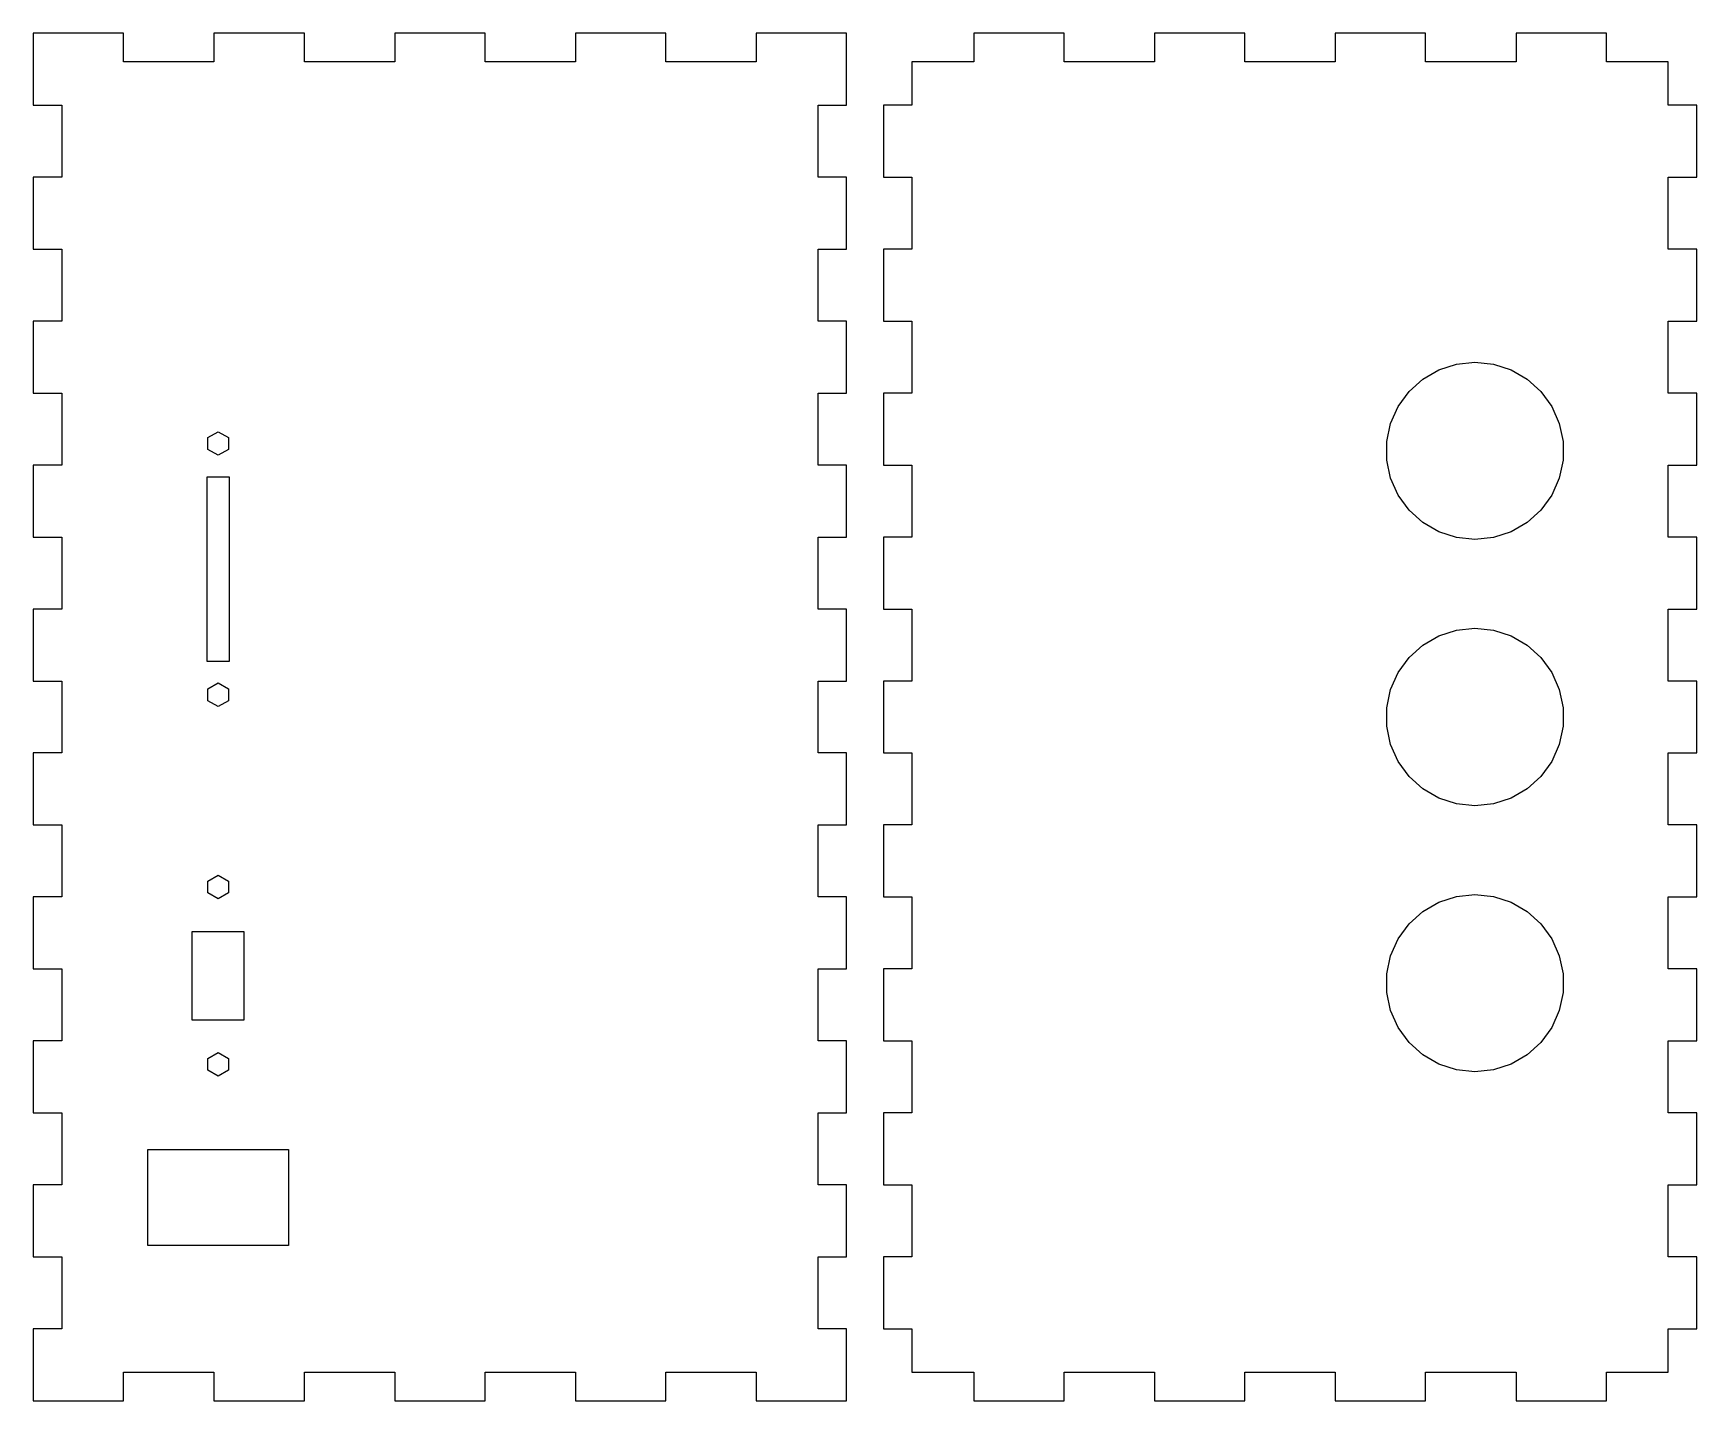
# Model space of a CAD drawing. Header units: metres. Extents: x -145 to 80, y -92 to 92.
import ezdxf

# ---------------------------------------------------------------- set-up
doc = ezdxf.new("R2010")
doc.units = ezdxf.units.M

msp = doc.modelspace()

# ---------------------------------------------------------------- linework, layer by layer
for p, q in [((-132.778, 92.5), (-145, 92.5)), ((-145, 92.5), (-145, 82.7632)), ((-132.778, 88.65), (-132.778, 92.5)), ((-108.333, 92.5), (-120.556, 92.5)), ((-120.556, 92.5), (-120.556, 88.65)), ((-108.333, 88.65), (-108.333, 92.5)), ((-83.8889, 92.5), (-96.1111, 92.5)), ((-96.1111, 92.5), (-96.1111, 88.65)), ((-83.8889, 88.65), (-83.8889, 92.5)), ((-59.4444, 92.5), (-71.6667, 92.5)), ((-71.6667, 92.5), (-71.6667, 88.65)), ((-59.4444, 88.65), (-59.4444, 92.5)), ((-35, 92.5), (-47.2222, 92.5)), ((-47.2222, 92.5), (-47.2222, 88.65)), ((-35, 82.7631), (-35, 92.5)), ((-5.55553, 92.5), (-17.7778, 92.5)), ((-17.7778, 92.5), (-17.7778, 88.65)), ((-5.55553, 88.65), (-5.55553, 92.5)), ((18.8889, 92.5), (6.66667, 92.5)), ((6.66667, 92.5), (6.66667, 88.65)), ((18.8889, 88.65), (18.8889, 92.5)), ((43.3333, 92.5), (31.1111, 92.5)), ((31.1111, 92.5), (31.1111, 88.65)), ((43.3333, 88.65), (43.3333, 92.5)), ((67.7778, 92.5), (55.5555, 92.5)), ((55.5555, 92.5), (55.5555, 88.65)), ((67.7778, 88.65), (67.7778, 92.5)), ((-120.556, 88.65), (-132.778, 88.65)), ((-96.1111, 88.65), (-108.333, 88.65)), ((-71.6667, 88.65), (-83.8889, 88.65)), ((-47.2222, 88.65), (-59.4444, 88.65)), ((-17.7778, 88.65), (-26.15, 88.65)), ((-26.15, 88.65), (-26.15, 82.7632)), ((6.66667, 88.65), (-5.55553, 88.65)), ((31.1111, 88.65), (18.8889, 88.65)), ((55.5555, 88.65), (43.3333, 88.65)), ((76.15, 88.65), (67.7778, 88.65)), ((76.15, 82.7631), (76.15, 88.65)), ((-145, 82.7632), (-141.15, 82.7632)), ((-141.15, 82.7632), (-141.15, 73.0263)), ((-38.85, 73.0263), (-38.85, 82.7631)), ((-38.85, 82.7631), (-35, 82.7631)), ((-26.15, 82.7632), (-30, 82.7632)), ((-30, 82.7632), (-30, 73.0263)), ((80, 82.7631), (76.15, 82.7631)), ((80, 73.0263), (80, 82.7631)), ((-141.15, 73.0263), (-145, 73.0263)), ((-145, 73.0263), (-145, 63.2895)), ((-35, 73.0263), (-38.85, 73.0263)), ((-35, 63.2894), (-35, 73.0263)), ((-30, 73.0263), (-26.15, 73.0263)), ((-26.15, 73.0263), (-26.15, 63.2895)), ((76.15, 63.2894), (76.15, 73.0263)), ((76.15, 73.0263), (80, 73.0263)), ((-145, 63.2895), (-141.15, 63.2895)), ((-141.15, 63.2895), (-141.15, 53.5526)), ((-38.85, 53.5526), (-38.85, 63.2894)), ((-38.85, 63.2894), (-35, 63.2894)), ((-26.15, 63.2895), (-30, 63.2895)), ((-30, 63.2895), (-30, 53.5526)), ((80, 63.2894), (76.15, 63.2894)), ((80, 53.5526), (80, 63.2894)), ((-141.15, 53.5526), (-145, 53.5526)), ((-145, 53.5526), (-145, 43.8158)), ((-35, 53.5526), (-38.85, 53.5526)), ((-35, 43.8158), (-35, 53.5526)), ((-30, 53.5526), (-26.15, 53.5526)), ((-26.15, 53.5526), (-26.15, 43.8158)), ((76.15, 43.8158), (76.15, 53.5526)), ((76.15, 53.5526), (80, 53.5526)), ((45.1192, 46.9625), (47.5051, 47.7377)), ((47.5051, 47.7377), (50, 48)), ((50, 48), (52.4949, 47.7377)), ((52.4949, 47.7377), (54.8808, 46.9625)), ((41.0823, 44.0295), (42.9466, 45.7082)), ((42.9466, 45.7082), (45.1192, 46.9625)), ((54.8808, 46.9625), (57.0534, 45.7082)), ((57.0534, 45.7082), (58.9177, 44.0295)), ((-145, 43.8158), (-141.15, 43.8158)), ((-141.15, 43.8158), (-141.15, 34.0789)), ((-38.85, 34.0789), (-38.85, 43.8158)), ((-38.85, 43.8158), (-35, 43.8158)), ((-26.15, 43.8158), (-30, 43.8158)), ((-30, 43.8158), (-30, 34.0789)), ((39.6077, 42), (41.0823, 44.0295)), ((58.9177, 44.0295), (60.3923, 42)), ((80, 43.8158), (76.15, 43.8158)), ((80, 34.0789), (80, 43.8158)), ((38.5873, 39.7082), (39.6077, 42)), ((60.3923, 42), (61.4127, 39.7082)), ((-121.386, 37.8), (-120, 38.6)), ((-120, 38.6), (-118.614, 37.8)), ((38.0657, 37.2543), (38.5873, 39.7082)), ((61.4127, 39.7082), (61.9342, 37.2543)), ((-121.386, 36.2), (-121.386, 37.8)), ((-120, 35.4), (-121.386, 36.2)), ((-118.614, 36.2), (-120, 35.4)), ((-118.614, 37.8), (-118.614, 36.2)), ((38.0657, 34.7457), (38.0657, 37.2543)), ((61.9342, 37.2543), (61.9342, 34.7456)), ((-141.15, 34.0789), (-145, 34.0789)), ((-145, 34.0789), (-145, 24.3421)), ((-35, 34.0789), (-38.85, 34.0789)), ((-35, 24.3421), (-35, 34.0789)), ((-30, 34.0789), (-26.15, 34.0789)), ((-26.15, 34.0789), (-26.15, 24.3421)), ((38.5873, 32.2918), (38.0657, 34.7457)), ((61.9342, 34.7456), (61.4127, 32.2918)), ((76.15, 24.3421), (76.15, 34.0789)), ((76.15, 34.0789), (80, 34.0789)), ((-121.5, 7.5), (-121.5, 32.5)), ((-121.5, 32.5), (-118.5, 32.5)), ((-118.5, 32.5), (-118.5, 7.5)), ((39.6077, 30), (38.5873, 32.2918)), ((61.4127, 32.2918), (60.3923, 30)), ((41.0823, 27.9704), (39.6077, 30)), ((60.3923, 30), (58.9177, 27.9704)), ((42.9466, 26.2918), (41.0823, 27.9704)), ((58.9177, 27.9704), (57.0534, 26.2918)), ((45.1192, 25.0374), (42.9466, 26.2918)), ((47.5051, 24.2622), (45.1192, 25.0374)), ((54.8808, 25.0374), (52.4949, 24.2622)), ((57.0534, 26.2918), (54.8808, 25.0374)), ((-145, 24.3421), (-141.15, 24.3421)), ((-141.15, 24.3421), (-141.15, 14.6053)), ((-38.85, 14.6052), (-38.85, 24.3421)), ((-38.85, 24.3421), (-35, 24.3421)), ((-26.15, 24.3421), (-30, 24.3421)), ((-30, 24.3421), (-30, 14.6053)), ((50, 24), (47.5051, 24.2622)), ((52.4949, 24.2622), (50, 24)), ((80, 24.3421), (76.15, 24.3421)), ((80, 14.6052), (80, 24.3421)), ((-141.15, 14.6053), (-145, 14.6053)), ((-145, 14.6053), (-145, 4.86841)), ((-35, 14.6052), (-38.85, 14.6052)), ((-35, 4.86839), (-35, 14.6052)), ((-30, 14.6053), (-26.15, 14.6053)), ((-26.15, 14.6053), (-26.15, 4.86841)), ((76.15, 4.86839), (76.15, 14.6052)), ((76.15, 14.6052), (80, 14.6052)), ((45.1192, 10.9625), (47.5051, 11.7377)), ((47.5051, 11.7377), (50, 12)), ((50, 12), (52.4949, 11.7377)), ((52.4949, 11.7377), (54.8808, 10.9625)), ((41.0823, 8.02954), (42.9466, 9.70818)), ((42.9466, 9.70818), (45.1192, 10.9625)), ((54.8808, 10.9625), (57.0534, 9.70818)), ((57.0534, 9.70818), (58.9177, 8.02954)), ((-118.5, 7.5), (-121.5, 7.5)), ((39.6077, 5.99998), (41.0823, 8.02954)), ((58.9177, 8.02954), (60.3923, 5.99998)), ((-145, 4.86841), (-141.15, 4.86841)), ((-141.15, 4.86841), (-141.15, -4.86839)), ((-121.386, 3.8), (-120, 4.60001)), ((-120, 4.60001), (-118.614, 3.8)), ((-38.85, -4.86841), (-38.85, 4.86839)), ((-38.85, 4.86839), (-35, 4.86839)), ((-26.15, 4.86841), (-30, 4.86841)), ((-30, 4.86841), (-30, -4.86839)), ((38.5873, 3.70818), (39.6077, 5.99998)), ((60.3923, 5.99998), (61.4127, 3.70818)), ((80, 4.86839), (76.15, 4.86839)), ((80, -4.86841), (80, 4.86839)), ((-121.386, 2.20001), (-121.386, 3.8)), ((-118.614, 3.8), (-118.614, 2.20001)), ((38.0657, 1.25432), (38.5873, 3.70818)), ((61.4127, 3.70818), (61.9342, 1.25432)), ((-120, 1.40001), (-121.386, 2.20001)), ((-118.614, 2.20001), (-120, 1.40001)), ((38.0657, -1.25433), (38.0657, 1.25432)), ((61.9342, 1.25432), (61.9342, -1.25433)), ((38.5873, -3.70819), (38.0657, -1.25433)), ((61.9342, -1.25433), (61.4127, -3.70819)), ((39.6077, -5.99998), (38.5873, -3.70819)), ((61.4127, -3.70819), (60.3923, -6)), ((-141.15, -4.86839), (-145, -4.86839)), ((-145, -4.86839), (-145, -14.6052)), ((-35, -4.86841), (-38.85, -4.86841)), ((-35, -14.6053), (-35, -4.86841)), ((-30, -4.86839), (-26.15, -4.86839)), ((-26.15, -4.86839), (-26.15, -14.6052)), ((41.0823, -8.02956), (39.6077, -5.99998)), ((60.3923, -6), (58.9177, -8.02956)), ((76.15, -14.6053), (76.15, -4.86841)), ((76.15, -4.86841), (80, -4.86841)), ((42.9466, -9.70819), (41.0823, -8.02956)), ((58.9177, -8.02956), (57.0534, -9.70819)), ((45.1192, -10.9625), (42.9466, -9.70819)), ((47.5051, -11.7378), (45.1192, -10.9625)), ((54.8808, -10.9625), (52.4949, -11.7378)), ((57.0534, -9.70819), (54.8808, -10.9625)), ((50, -12), (47.5051, -11.7378)), ((52.4949, -11.7378), (50, -12)), ((-145, -14.6052), (-141.15, -14.6052)), ((-141.15, -14.6052), (-141.15, -24.3421)), ((-38.85, -24.3421), (-38.85, -14.6053)), ((-38.85, -14.6053), (-35, -14.6053)), ((-26.15, -14.6052), (-30, -14.6052)), ((-30, -14.6052), (-30, -24.3421)), ((80, -14.6053), (76.15, -14.6053)), ((80, -24.3421), (80, -14.6053)), ((-121.386, -22.2), (-120, -21.4)), ((-121.386, -23.8), (-121.386, -22.2)), ((-120, -21.4), (-118.614, -22.2)), ((-118.614, -22.2), (-118.614, -23.8)), ((-141.15, -24.3421), (-145, -24.3421)), ((-145, -24.3421), (-145, -34.0789)), ((-120, -24.6), (-121.386, -23.8)), ((-118.614, -23.8), (-120, -24.6)), ((-35, -24.3421), (-38.85, -24.3421)), ((-35, -34.0789), (-35, -24.3421)), ((-30, -24.3421), (-26.15, -24.3421)), ((-26.15, -24.3421), (-26.15, -34.0789)), ((45.1191, -25.0374), (47.505, -24.2622)), ((47.505, -24.2622), (50, -24)), ((50, -24), (52.4949, -24.2622)), ((52.4949, -24.2622), (54.8808, -25.0374)), ((76.15, -34.0789), (76.15, -24.3421)), ((76.15, -24.3421), (80, -24.3421)), ((41.0822, -27.9704), (42.9465, -26.2918)), ((42.9465, -26.2918), (45.1191, -25.0374)), ((54.8808, -25.0374), (57.0534, -26.2918)), ((57.0534, -26.2918), (58.9177, -27.9704)), ((-123.5, -41), (-123.5, -29)), ((-123.5, -29), (-116.5, -29)), ((-116.5, -29), (-116.5, -41)), ((39.6077, -30), (41.0822, -27.9704)), ((58.9177, -27.9704), (60.3923, -30)), ((38.5873, -32.2918), (39.6077, -30)), ((60.3923, -30), (61.4127, -32.2918)), ((38.0657, -34.7457), (38.5873, -32.2918)), ((61.4127, -32.2918), (61.9342, -34.7457)), ((-145, -34.0789), (-141.15, -34.0789)), ((-141.15, -34.0789), (-141.15, -43.8158)), ((-38.85, -43.8158), (-38.85, -34.0789)), ((-38.85, -34.0789), (-35, -34.0789)), ((-26.15, -34.0789), (-30, -34.0789)), ((-30, -34.0789), (-30, -43.8158)), ((38.0657, -37.2543), (38.0657, -34.7457)), ((61.9342, -34.7457), (61.9342, -37.2543)), ((80, -34.0789), (76.15, -34.0789)), ((80, -43.8158), (80, -34.0789)), ((38.5873, -39.7082), (38.0657, -37.2543)), ((61.9342, -37.2543), (61.4127, -39.7082)), ((39.6077, -42), (38.5873, -39.7082)), ((61.4127, -39.7082), (60.3923, -42)), ((-116.5, -41), (-123.5, -41)), ((41.0822, -44.0296), (39.6077, -42)), ((60.3923, -42), (58.9177, -44.0296)), ((-141.15, -43.8158), (-145, -43.8158)), ((-145, -43.8158), (-145, -53.5526)), ((-35, -43.8158), (-38.85, -43.8158)), ((-35, -53.5526), (-35, -43.8158)), ((-30, -43.8158), (-26.15, -43.8158)), ((-26.15, -43.8158), (-26.15, -53.5526)), ((42.9465, -45.7082), (41.0822, -44.0296)), ((58.9177, -44.0296), (57.0534, -45.7082)), ((76.15, -53.5526), (76.15, -43.8158)), ((76.15, -43.8158), (80, -43.8158)), ((-121.386, -46.2), (-120, -45.4)), ((-121.386, -47.8), (-121.386, -46.2)), ((-120, -45.4), (-118.614, -46.2)), ((-118.614, -46.2), (-118.614, -47.8)), ((45.1191, -46.9625), (42.9465, -45.7082)), ((47.505, -47.7378), (45.1191, -46.9625)), ((54.8808, -46.9625), (52.4949, -47.7378)), ((57.0534, -45.7082), (54.8808, -46.9625)), ((-120, -48.6), (-121.386, -47.8)), ((-118.614, -47.8), (-120, -48.6)), ((50, -48), (47.505, -47.7378)), ((52.4949, -47.7378), (50, -48)), ((-145, -53.5526), (-141.15, -53.5526)), ((-141.15, -53.5526), (-141.15, -63.2894)), ((-38.85, -63.2895), (-38.85, -53.5526)), ((-38.85, -53.5526), (-35, -53.5526)), ((-26.15, -53.5526), (-30, -53.5526)), ((-30, -53.5526), (-30, -63.2894)), ((80, -53.5526), (76.15, -53.5526)), ((80, -63.2895), (80, -53.5526)), ((-129.5, -71.5), (-129.5, -58.5)), ((-129.5, -58.5), (-110.5, -58.5)), ((-110.5, -58.5), (-110.5, -71.5)), ((-141.15, -63.2894), (-145, -63.2894)), ((-145, -63.2894), (-145, -73.0263)), ((-35, -63.2895), (-38.85, -63.2895)), ((-35, -73.0263), (-35, -63.2895)), ((-30, -63.2894), (-26.15, -63.2894)), ((-26.15, -63.2894), (-26.15, -73.0263)), ((76.15, -73.0263), (76.15, -63.2895)), ((76.15, -63.2895), (80, -63.2895)), ((-110.5, -71.5), (-129.5, -71.5)), ((-145, -73.0263), (-141.15, -73.0263)), ((-141.15, -73.0263), (-141.15, -82.7631)), ((-38.85, -82.7632), (-38.85, -73.0263)), ((-38.85, -73.0263), (-35, -73.0263)), ((-26.15, -73.0263), (-30, -73.0263)), ((-30, -73.0263), (-30, -82.7631)), ((80, -73.0263), (76.15, -73.0263)), ((80, -82.7632), (80, -73.0263)), ((-141.15, -82.7631), (-145, -82.7631)), ((-145, -82.7631), (-145, -92.5)), ((-35, -82.7632), (-38.85, -82.7632)), ((-35, -92.5), (-35, -82.7632)), ((-30, -82.7631), (-26.15, -82.7631)), ((-26.15, -82.7631), (-26.15, -88.65)), ((76.15, -88.65), (76.15, -82.7632)), ((76.15, -82.7632), (80, -82.7632)), ((-132.778, -92.5), (-132.778, -88.65)), ((-132.778, -88.65), (-120.556, -88.65)), ((-120.556, -88.65), (-120.556, -92.5)), ((-108.333, -88.65), (-96.1111, -88.65)), ((-108.333, -92.5), (-108.333, -88.65)), ((-96.1111, -88.65), (-96.1111, -92.5)), ((-83.8889, -92.5), (-83.8889, -88.65)), ((-83.8889, -88.65), (-71.6667, -88.65)), ((-71.6667, -88.65), (-71.6667, -92.5)), ((-59.4445, -92.5), (-59.4445, -88.65)), ((-59.4445, -88.65), (-47.2222, -88.65)), ((-47.2222, -88.65), (-47.2222, -92.5)), ((-26.15, -88.65), (-17.7778, -88.65)), ((-17.7778, -88.65), (-17.7778, -92.5)), ((-5.55554, -92.5), (-5.55554, -88.65)), ((-5.55554, -88.65), (6.66666, -88.65)), ((6.66666, -88.65), (6.66666, -92.5)), ((18.8889, -88.65), (31.1111, -88.65)), ((18.8889, -92.5), (18.8889, -88.65)), ((31.1111, -88.65), (31.1111, -92.5)), ((43.3333, -92.5), (43.3333, -88.65)), ((43.3333, -88.65), (55.5555, -88.65)), ((55.5555, -88.65), (55.5555, -92.5)), ((67.7778, -92.5), (67.7778, -88.65)), ((67.7778, -88.65), (76.15, -88.65)), ((-145, -92.5), (-132.778, -92.5)), ((-120.556, -92.5), (-108.333, -92.5)), ((-96.1111, -92.5), (-83.8889, -92.5)), ((-71.6667, -92.5), (-59.4445, -92.5)), ((-47.2222, -92.5), (-35, -92.5)), ((-17.7778, -92.5), (-5.55554, -92.5)), ((6.66666, -92.5), (18.8889, -92.5)), ((31.1111, -92.5), (43.3333, -92.5)), ((55.5555, -92.5), (67.7778, -92.5))]:
    msp.add_line(p, q)

doc.saveas('drawing.dxf')
